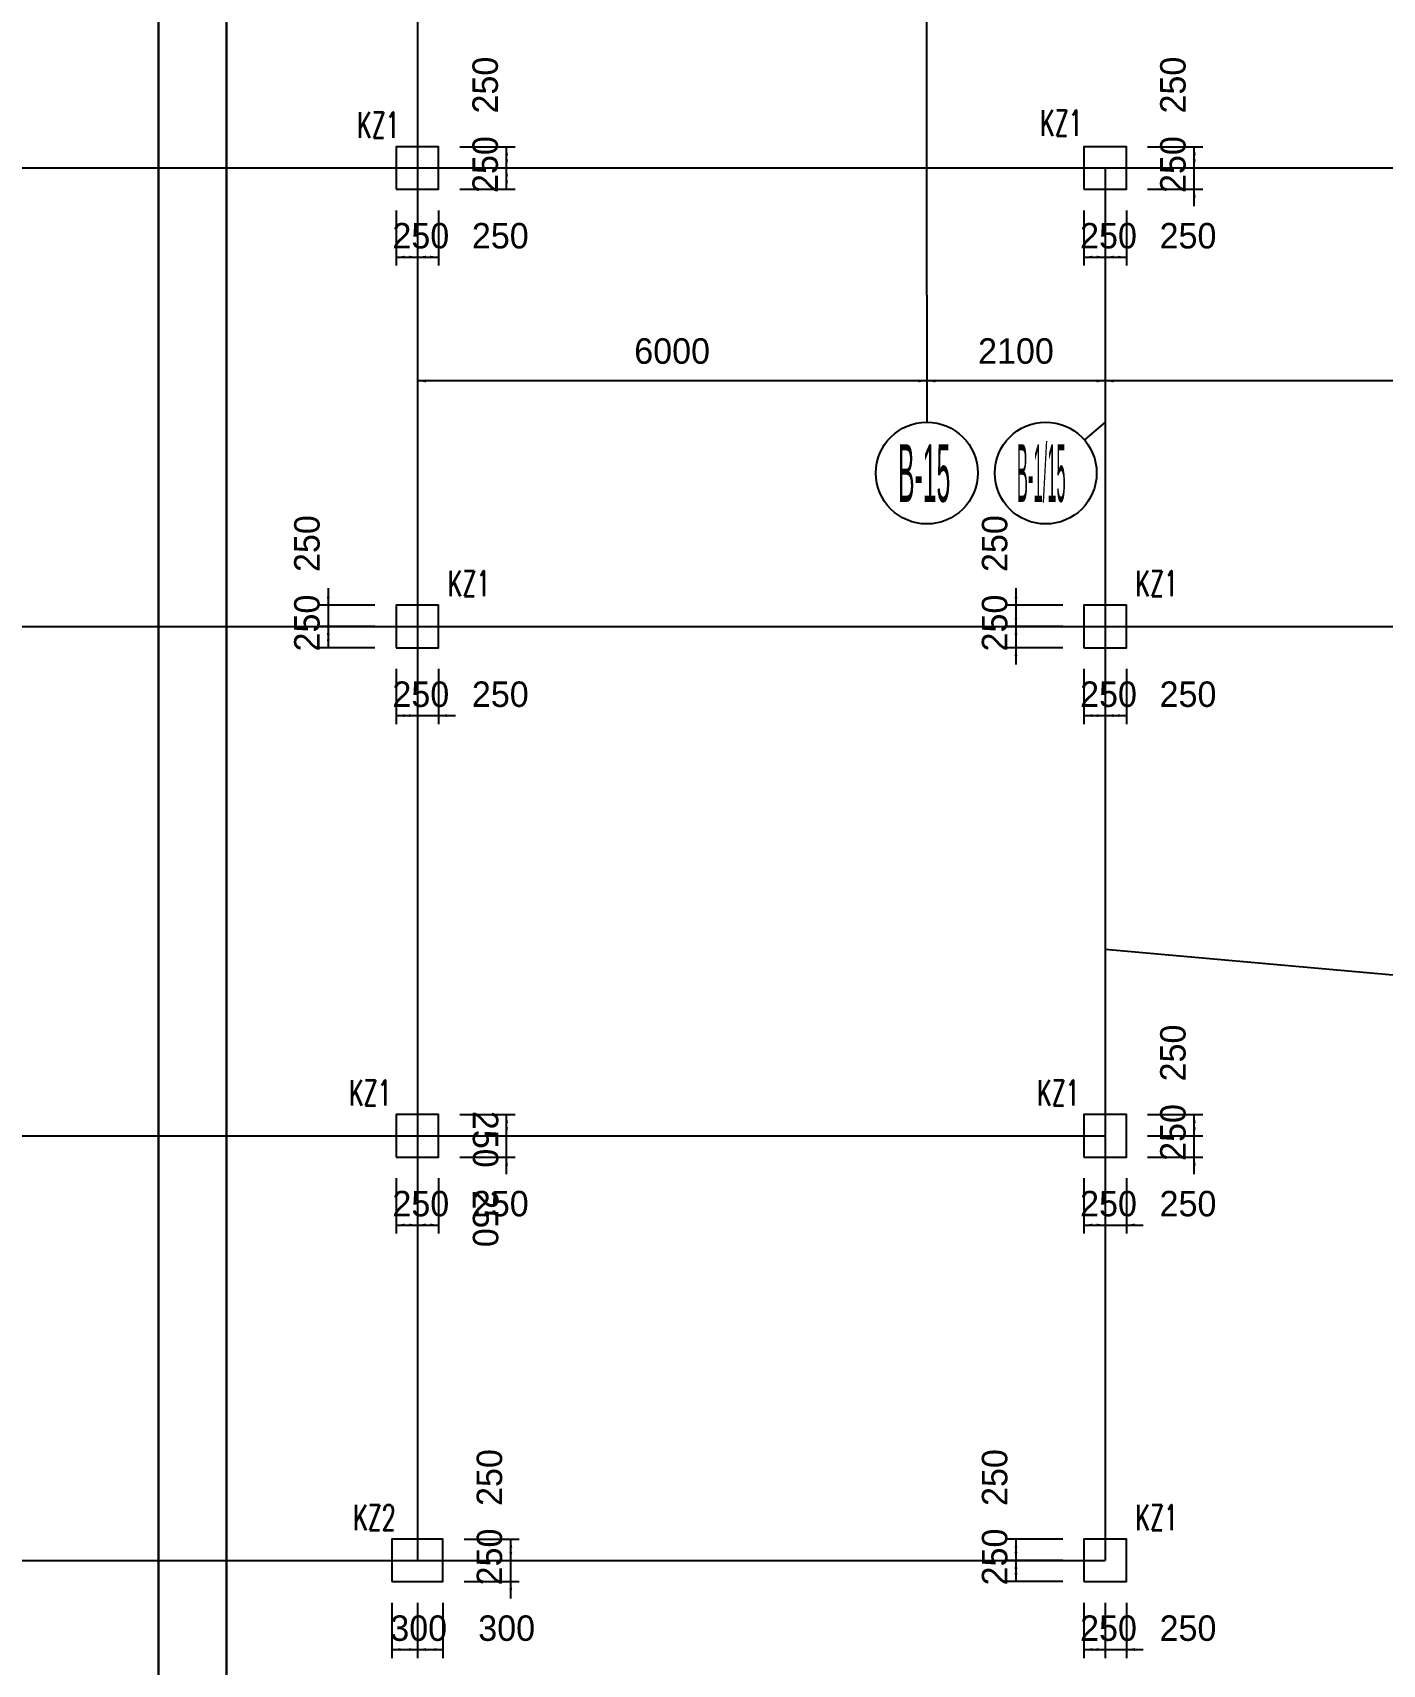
# Model space of a CAD drawing. Extents: x 387171 to 699106, y 11966 to 245688.
# Drawn here: x 574726 to 590623, y 98863 to 118082 of the extents above; entities that cross this region are included whole.
import ezdxf

# ---------------------------------------------------------------- set-up
doc = ezdxf.new("R2010")
doc.units = 0
doc.header["$LTSCALE"] = 100
doc.header["$MEASUREMENT"] = 0
for name, color, linetype in [('COLU', 7, 'Continuous'), ('DIM', 3, 'Continuous'), ('DOTE', 253, 'Continuous'), ('L-AXIS', 3, 'Continuous'), ('NUM', 7, 'Continuous')]:
    doc.layers.add(name, color=color, linetype=linetype)
doc.styles.get("Standard").update_dxf_attribs({"font": 'standard'})
doc.styles.add('tk', font='tk')
doc.dimstyles.get("Standard").update_dxf_attribs({"dimtxt": 300, "dimasz": 100, "dimexe": 100, "dimexo": 250, "dimgap": 100, "dimtad": 0, "dimtoh": 1, "dimdec": 0, "dimdsep": 46, "dimcen": 0.09, "dimclrt": 7, "dimadec": 0, "dimazin": 0, "dimtfac": 1, "dimtdec": 4, "dimtofl": 0, "dimtmove": 0, "dimatfit": 3, "dimfxl": 1, "dimtolj": 1, "dimtzin": 0, "dimarcsym": 0})

# ---------------------------------------------------------------- blocks, each defined once
blk = doc.blocks.new('*D2078')
at = {"layer": 'L-AXIS', "color": 0, "linetype": 'ByBlock', "lineweight": -2}
for p, q in [((585258, 114738), (585258, 113880)), ((587358, 114738), (587358, 113880)), ((587358, 113980), (585258, 113980))]:
    blk.add_line(p, q, dxfattribs=at)
for points in [[(585258, 113980), (585358, 113997), (585358, 113963)], [(587358, 113980), (587258, 113963), (587258, 113997)]]:
    blk.add_solid(points, dxfattribs=at)
at = {"layer": 'L-AXIS', "color": 7, "linetype": 'Continuous', "lineweight": -2, "insert": (586308, 114330), "char_height": 300, "width": 775, "attachment_point": 5, "style": 'tk'}
blk.add_mtext('2100', dxfattribs=at)
blk = doc.blocks.new('*D3041')
at = {"layer": 'L-AXIS', "color": 0, "linetype": 'ByBlock', "lineweight": -2}
for p, q in [((579258, 114738), (579258, 113880)), ((585258, 114738), (585258, 113880)), ((585258, 113980), (579258, 113980))]:
    blk.add_line(p, q, dxfattribs=at)
for points in [[(579258, 113980), (579358, 113997), (579358, 113963)], [(585258, 113980), (585158, 113963), (585158, 113997)]]:
    blk.add_solid(points, dxfattribs=at)
at = {"layer": 'L-AXIS', "color": 7, "linetype": 'Continuous', "lineweight": -2, "insert": (582258, 114330), "char_height": 300, "width": 770, "attachment_point": 5, "style": 'tk'}
blk.add_mtext('6000', dxfattribs=at)
blk = doc.blocks.new('_AXISO')
blk.add_circle((0, 0), 0.5)
blk = doc.blocks.new('*D2622')
at = {"layer": 'L-AXIS', "color": 0, "linetype": 'ByBlock', "lineweight": -2}
for p, q in [((587358, 114738), (587358, 113880)), ((596358, 114738), (596358, 113880)), ((596358, 113980), (587358, 113980))]:
    blk.add_line(p, q, dxfattribs=at)
for points in [[(587358, 113980), (587458, 113997), (587458, 113963)], [(596358, 113980), (596258, 113963), (596258, 113997)]]:
    blk.add_solid(points, dxfattribs=at)
at = {"layer": 'L-AXIS', "color": 7, "linetype": 'Continuous', "lineweight": -2, "insert": (591858, 114330), "char_height": 300, "width": 770, "attachment_point": 5, "style": 'tk'}
blk.add_mtext('9000', dxfattribs=at)
blk = doc.blocks.new('*D410')
at = {"layer": 'DIM', "color": 0, "linetype": 'ByBlock', "lineweight": -2}
for p, q in [((579008, 115988), (579008, 115338)), ((579258, 115988), (579258, 115338)), ((579008, 115438), (579258, 115438))]:
    blk.add_line(p, q, dxfattribs=at)
for points in [[(579008, 115438), (579108, 115455), (579108, 115421)], [(579258, 115438), (579158, 115421), (579158, 115455)]]:
    blk.add_solid(points, dxfattribs=at)
at = {"layer": 'DIM', "color": 7, "linetype": 'Continuous', "lineweight": -2, "insert": (579298, 115688), "char_height": 300, "width": 566.67, "attachment_point": 5, "style": 'tk'}
blk.add_mtext('250', dxfattribs=at)
blk = doc.blocks.new('*D1205')
at = {"layer": 'DIM', "color": 0, "linetype": 'ByBlock', "lineweight": -2}
for p, q in [((579258, 115988), (579258, 115338)), ((579508, 115988), (579508, 115338)), ((579258, 115438), (579508, 115438))]:
    blk.add_line(p, q, dxfattribs=at)
for points in [[(579258, 115438), (579358, 115455), (579358, 115421)], [(579508, 115438), (579408, 115421), (579408, 115455)]]:
    blk.add_solid(points, dxfattribs=at)
at = {"layer": 'DIM', "color": 7, "linetype": 'Continuous', "lineweight": -2, "insert": (580234, 115688), "char_height": 300, "width": 566.67, "attachment_point": 5, "style": 'tk'}
blk.add_mtext('250', dxfattribs=at)
blk = doc.blocks.new('*D936')
at = {"layer": 'DIM', "color": 0, "linetype": 'ByBlock', "lineweight": -2}
for p, q in [((579758, 116488), (580408, 116488)), ((580308, 116238), (580308, 116488)), ((579758, 116238), (580408, 116238))]:
    blk.add_line(p, q, dxfattribs=at)
for points in [[(580308, 116488), (580325, 116388), (580291, 116388)], [(580308, 116238), (580291, 116338), (580325, 116338)]]:
    blk.add_solid(points, dxfattribs=at)
at = {"layer": 'DIM', "color": 7, "linetype": 'Continuous', "lineweight": -2, "insert": (580058, 116528), "char_height": 300, "width": 566.67, "attachment_point": 5, "rotation": 90, "style": 'tk'}
blk.add_mtext('250', dxfattribs=at)
blk = doc.blocks.new('*D882')
at = {"layer": 'DIM', "color": 0, "linetype": 'ByBlock', "lineweight": -2}
for p, q in [((579758, 116738), (580408, 116738)), ((580308, 116488), (580308, 116738)), ((579758, 116488), (580408, 116488))]:
    blk.add_line(p, q, dxfattribs=at)
for points in [[(580308, 116738), (580325, 116638), (580291, 116638)], [(580308, 116488), (580291, 116588), (580325, 116588)]]:
    blk.add_solid(points, dxfattribs=at)
at = {"layer": 'DIM', "color": 7, "linetype": 'Continuous', "lineweight": -2, "insert": (580058, 117464), "char_height": 300, "width": 566.67, "attachment_point": 5, "rotation": 90, "style": 'tk'}
blk.add_mtext('250', dxfattribs=at)
blk = doc.blocks.new('*D1724')
at = {"layer": 'DIM', "color": 0, "linetype": 'ByBlock', "lineweight": -2}
for p, q in [((587108, 115988), (587108, 115338)), ((587358, 115988), (587358, 115338)), ((587108, 115438), (587358, 115438))]:
    blk.add_line(p, q, dxfattribs=at)
for points in [[(587108, 115438), (587208, 115455), (587208, 115421)], [(587358, 115438), (587258, 115421), (587258, 115455)]]:
    blk.add_solid(points, dxfattribs=at)
at = {"layer": 'DIM', "color": 7, "linetype": 'Continuous', "lineweight": -2, "insert": (587398, 115688), "char_height": 300, "width": 566.67, "attachment_point": 5, "style": 'tk'}
blk.add_mtext('250', dxfattribs=at)
blk = doc.blocks.new('*D1448')
at = {"layer": 'DIM', "color": 0, "linetype": 'ByBlock', "lineweight": -2}
for p, q in [((587358, 115988), (587358, 115338)), ((587608, 115988), (587608, 115338)), ((587358, 115438), (587608, 115438))]:
    blk.add_line(p, q, dxfattribs=at)
for points in [[(587358, 115438), (587458, 115455), (587458, 115421)], [(587608, 115438), (587508, 115421), (587508, 115455)]]:
    blk.add_solid(points, dxfattribs=at)
at = {"layer": 'DIM', "color": 7, "linetype": 'Continuous', "lineweight": -2, "insert": (588334, 115688), "char_height": 300, "width": 566.67, "attachment_point": 5, "style": 'tk'}
blk.add_mtext('250', dxfattribs=at)
blk = doc.blocks.new('*D2495')
at = {"layer": 'DIM', "color": 0, "linetype": 'ByBlock', "lineweight": -2}
for p, q in [((588408, 116038), (588408, 116688)), ((587858, 116488), (588508, 116488)), ((587858, 116238), (588508, 116238))]:
    blk.add_line(p, q, dxfattribs=at)
for points in [[(588408, 116488), (588391, 116588), (588425, 116588)], [(588408, 116238), (588425, 116138), (588391, 116138)]]:
    blk.add_solid(points, dxfattribs=at)
at = {"layer": 'DIM', "color": 7, "linetype": 'Continuous', "lineweight": -2, "insert": (588158, 116528), "char_height": 300, "width": 566.67, "attachment_point": 5, "rotation": 90, "style": 'tk'}
blk.add_mtext('250', dxfattribs=at)
blk = doc.blocks.new('*D2149')
at = {"layer": 'DIM', "color": 0, "linetype": 'ByBlock', "lineweight": -2}
for p, q in [((587858, 116738), (588508, 116738)), ((588408, 116488), (588408, 116738)), ((587858, 116488), (588508, 116488))]:
    blk.add_line(p, q, dxfattribs=at)
for points in [[(588408, 116738), (588425, 116638), (588391, 116638)], [(588408, 116488), (588391, 116588), (588425, 116588)]]:
    blk.add_solid(points, dxfattribs=at)
at = {"layer": 'DIM', "color": 7, "linetype": 'Continuous', "lineweight": -2, "insert": (588158, 117464), "char_height": 300, "width": 566.67, "attachment_point": 5, "rotation": 90, "style": 'tk'}
blk.add_mtext('250', dxfattribs=at)
blk = doc.blocks.new('*D2240')
at = {"layer": 'DIM', "color": 0, "linetype": 'ByBlock', "lineweight": -2}
for p, q in [((578208, 111538), (578208, 110888)), ((578758, 111338), (578108, 111338)), ((578758, 111088), (578108, 111088))]:
    blk.add_line(p, q, dxfattribs=at)
for points in [[(578208, 111338), (578191, 111438), (578225, 111438)], [(578208, 111088), (578225, 110988), (578191, 110988)]]:
    blk.add_solid(points, dxfattribs=at)
at = {"layer": 'DIM', "color": 7, "linetype": 'Continuous', "lineweight": -2, "insert": (577958, 112064), "char_height": 300, "width": 566.67, "attachment_point": 5, "rotation": 90, "style": 'tk'}
blk.add_mtext('250', dxfattribs=at)
blk = doc.blocks.new('*D1836')
at = {"layer": 'DIM', "color": 0, "linetype": 'ByBlock', "lineweight": -2}
for p, q in [((578758, 111088), (578108, 111088)), ((578208, 111088), (578208, 110838)), ((578758, 110838), (578108, 110838))]:
    blk.add_line(p, q, dxfattribs=at)
for points in [[(578208, 111088), (578225, 110988), (578191, 110988)], [(578208, 110838), (578191, 110938), (578225, 110938)]]:
    blk.add_solid(points, dxfattribs=at)
at = {"layer": 'DIM', "color": 7, "linetype": 'Continuous', "lineweight": -2, "insert": (577958, 111128), "char_height": 300, "width": 566.67, "attachment_point": 5, "rotation": 90, "style": 'tk'}
blk.add_mtext('250', dxfattribs=at)
blk = doc.blocks.new('*D1801')
at = {"layer": 'DIM', "color": 0, "linetype": 'ByBlock', "lineweight": -2}
for p, q in [((579008, 110588), (579008, 109938)), ((579258, 110588), (579258, 109938)), ((579008, 110038), (579258, 110038))]:
    blk.add_line(p, q, dxfattribs=at)
for points in [[(579008, 110038), (579108, 110055), (579108, 110021)], [(579258, 110038), (579158, 110021), (579158, 110055)]]:
    blk.add_solid(points, dxfattribs=at)
at = {"layer": 'DIM', "color": 7, "linetype": 'Continuous', "lineweight": -2, "insert": (579298, 110288), "char_height": 300, "width": 566.67, "attachment_point": 5, "style": 'tk'}
blk.add_mtext('250', dxfattribs=at)
blk = doc.blocks.new('*D2721')
at = {"layer": 'DIM', "color": 0, "linetype": 'ByBlock', "lineweight": -2}
for p, q in [((579258, 110588), (579258, 109938)), ((579508, 110588), (579508, 109938)), ((579058, 110038), (579708, 110038))]:
    blk.add_line(p, q, dxfattribs=at)
for points in [[(579258, 110038), (579158, 110021), (579158, 110055)], [(579508, 110038), (579608, 110055), (579608, 110021)]]:
    blk.add_solid(points, dxfattribs=at)
at = {"layer": 'DIM', "color": 7, "linetype": 'Continuous', "lineweight": -2, "insert": (580234, 110288), "char_height": 300, "width": 566.67, "attachment_point": 5, "style": 'tk'}
blk.add_mtext('250', dxfattribs=at)
blk = doc.blocks.new('*D2274')
at = {"layer": 'DIM', "color": 0, "linetype": 'ByBlock', "lineweight": -2}
for p, q in [((586308, 111538), (586308, 110888)), ((586858, 111338), (586208, 111338)), ((586858, 111088), (586208, 111088))]:
    blk.add_line(p, q, dxfattribs=at)
for points in [[(586308, 111338), (586291, 111438), (586325, 111438)], [(586308, 111088), (586325, 110988), (586291, 110988)]]:
    blk.add_solid(points, dxfattribs=at)
at = {"layer": 'DIM', "color": 7, "linetype": 'Continuous', "lineweight": -2, "insert": (586058, 112064), "char_height": 300, "width": 566.67, "attachment_point": 5, "rotation": 90, "style": 'tk'}
blk.add_mtext('250', dxfattribs=at)
blk = doc.blocks.new('*D3218')
at = {"layer": 'DIM', "color": 0, "linetype": 'ByBlock', "lineweight": -2}
for p, q in [((586308, 111288), (586308, 110638)), ((586858, 111088), (586208, 111088)), ((586858, 110838), (586208, 110838))]:
    blk.add_line(p, q, dxfattribs=at)
for points in [[(586308, 111088), (586291, 111188), (586325, 111188)], [(586308, 110838), (586325, 110738), (586291, 110738)]]:
    blk.add_solid(points, dxfattribs=at)
at = {"layer": 'DIM', "color": 7, "linetype": 'Continuous', "lineweight": -2, "insert": (586058, 111128), "char_height": 300, "width": 566.67, "attachment_point": 5, "rotation": 90, "style": 'tk'}
blk.add_mtext('250', dxfattribs=at)
blk = doc.blocks.new('*D3173')
at = {"layer": 'DIM', "color": 0, "linetype": 'ByBlock', "lineweight": -2}
for p, q in [((587108, 110588), (587108, 109938)), ((587358, 110588), (587358, 109938)), ((587108, 110038), (587358, 110038))]:
    blk.add_line(p, q, dxfattribs=at)
for points in [[(587108, 110038), (587208, 110055), (587208, 110021)], [(587358, 110038), (587258, 110021), (587258, 110055)]]:
    blk.add_solid(points, dxfattribs=at)
at = {"layer": 'DIM', "color": 7, "linetype": 'Continuous', "lineweight": -2, "insert": (587398, 110288), "char_height": 300, "width": 566.67, "attachment_point": 5, "style": 'tk'}
blk.add_mtext('250', dxfattribs=at)
blk = doc.blocks.new('*D3911')
at = {"layer": 'DIM', "color": 0, "linetype": 'ByBlock', "lineweight": -2}
for p, q in [((587358, 110588), (587358, 109938)), ((587608, 110588), (587608, 109938)), ((587358, 110038), (587608, 110038))]:
    blk.add_line(p, q, dxfattribs=at)
for points in [[(587358, 110038), (587458, 110055), (587458, 110021)], [(587608, 110038), (587508, 110021), (587508, 110055)]]:
    blk.add_solid(points, dxfattribs=at)
at = {"layer": 'DIM', "color": 7, "linetype": 'Continuous', "lineweight": -2, "insert": (588334, 110288), "char_height": 300, "width": 566.67, "attachment_point": 5, "style": 'tk'}
blk.add_mtext('250', dxfattribs=at)
blk = doc.blocks.new('*D1365')
at = {"layer": 'DIM', "color": 0, "linetype": 'ByBlock', "lineweight": -2}
for p, q in [((579008, 104588), (579008, 103938)), ((579258, 104588), (579258, 103938)), ((579008, 104038), (579258, 104038))]:
    blk.add_line(p, q, dxfattribs=at)
for points in [[(579008, 104038), (579108, 104055), (579108, 104021)], [(579258, 104038), (579158, 104021), (579158, 104055)]]:
    blk.add_solid(points, dxfattribs=at)
at = {"layer": 'DIM', "color": 7, "linetype": 'Continuous', "lineweight": -2, "insert": (579298, 104288), "char_height": 300, "width": 566.67, "attachment_point": 5, "style": 'tk'}
blk.add_mtext('250', dxfattribs=at)
blk = doc.blocks.new('*D2391')
at = {"layer": 'DIM', "color": 0, "linetype": 'ByBlock', "lineweight": -2}
for p, q in [((579258, 104588), (579258, 103938)), ((579508, 104588), (579508, 103938)), ((579258, 104038), (579508, 104038))]:
    blk.add_line(p, q, dxfattribs=at)
for points in [[(579258, 104038), (579358, 104055), (579358, 104021)], [(579508, 104038), (579408, 104021), (579408, 104055)]]:
    blk.add_solid(points, dxfattribs=at)
at = {"layer": 'DIM', "color": 7, "linetype": 'Continuous', "lineweight": -2, "insert": (580234, 104288), "char_height": 300, "width": 566.67, "attachment_point": 5, "style": 'tk'}
blk.add_mtext('250', dxfattribs=at)
blk = doc.blocks.new('*D2127')
at = {"layer": 'DIM', "color": 0, "linetype": 'ByBlock', "lineweight": -2}
for p, q in [((580308, 104638), (580308, 105288)), ((579758, 105088), (580408, 105088)), ((579758, 104838), (580408, 104838))]:
    blk.add_line(p, q, dxfattribs=at)
for points in [[(580308, 105088), (580291, 105188), (580325, 105188)], [(580308, 104838), (580325, 104738), (580291, 104738)]]:
    blk.add_solid(points, dxfattribs=at)
at = {"layer": 'DIM', "color": 7, "linetype": 'Continuous', "lineweight": -2, "insert": (580058, 104112), "char_height": 300, "width": 566.67, "attachment_point": 5, "rotation": 270, "style": 'tk'}
blk.add_mtext('250', dxfattribs=at)
blk = doc.blocks.new('*D2916')
at = {"layer": 'DIM', "color": 0, "linetype": 'ByBlock', "lineweight": -2}
for p, q in [((579758, 105338), (580408, 105338)), ((580308, 105088), (580308, 105338)), ((579758, 105088), (580408, 105088))]:
    blk.add_line(p, q, dxfattribs=at)
for points in [[(580308, 105338), (580325, 105238), (580291, 105238)], [(580308, 105088), (580291, 105188), (580325, 105188)]]:
    blk.add_solid(points, dxfattribs=at)
at = {"layer": 'DIM', "color": 7, "linetype": 'Continuous', "lineweight": -2, "insert": (580058, 105048), "char_height": 300, "width": 566.67, "attachment_point": 5, "rotation": 270, "style": 'tk'}
blk.add_mtext('250', dxfattribs=at)
blk = doc.blocks.new('*D2869')
at = {"layer": 'DIM', "color": 0, "linetype": 'ByBlock', "lineweight": -2}
for p, q in [((578958, 99588), (578958, 98938)), ((579258, 99588), (579258, 98938)), ((578958, 99038), (579258, 99038))]:
    blk.add_line(p, q, dxfattribs=at)
for points in [[(578958, 99038), (579058, 99055), (579058, 99021)], [(579258, 99038), (579158, 99021), (579158, 99055)]]:
    blk.add_solid(points, dxfattribs=at)
at = {"layer": 'DIM', "color": 7, "linetype": 'Continuous', "lineweight": -2, "insert": (579273, 99288), "char_height": 300, "width": 566.67, "attachment_point": 5, "style": 'tk'}
blk.add_mtext('300', dxfattribs=at)
blk = doc.blocks.new('*D2593')
at = {"layer": 'DIM', "color": 0, "linetype": 'ByBlock', "lineweight": -2}
for p, q in [((579258, 99588), (579258, 98938)), ((579558, 99588), (579558, 98938)), ((579258, 99038), (579558, 99038))]:
    blk.add_line(p, q, dxfattribs=at)
for points in [[(579258, 99038), (579358, 99055), (579358, 99021)], [(579558, 99038), (579458, 99021), (579458, 99055)]]:
    blk.add_solid(points, dxfattribs=at)
at = {"layer": 'DIM', "color": 7, "linetype": 'Continuous', "lineweight": -2, "insert": (580309, 99288), "char_height": 300, "width": 566.67, "attachment_point": 5, "style": 'tk'}
blk.add_mtext('300', dxfattribs=at)
blk = doc.blocks.new('*D3370')
at = {"layer": 'DIM', "color": 0, "linetype": 'ByBlock', "lineweight": -2}
for p, q in [((580358, 99638), (580358, 100288)), ((579808, 100088), (580458, 100088)), ((579808, 99838), (580458, 99838))]:
    blk.add_line(p, q, dxfattribs=at)
for points in [[(580358, 100088), (580341, 100188), (580375, 100188)], [(580358, 99838), (580375, 99738), (580341, 99738)]]:
    blk.add_solid(points, dxfattribs=at)
at = {"layer": 'DIM', "color": 7, "linetype": 'Continuous', "lineweight": -2, "insert": (580108, 100128), "char_height": 300, "width": 566.67, "attachment_point": 5, "rotation": 90, "style": 'tk'}
blk.add_mtext('250', dxfattribs=at)
blk = doc.blocks.new('*D3107')
at = {"layer": 'DIM', "color": 0, "linetype": 'ByBlock', "lineweight": -2}
for p, q in [((579808, 100338), (580458, 100338)), ((580358, 100088), (580358, 100338)), ((579808, 100088), (580458, 100088))]:
    blk.add_line(p, q, dxfattribs=at)
for points in [[(580358, 100338), (580375, 100238), (580341, 100238)], [(580358, 100088), (580341, 100188), (580375, 100188)]]:
    blk.add_solid(points, dxfattribs=at)
at = {"layer": 'DIM', "color": 7, "linetype": 'Continuous', "lineweight": -2, "insert": (580108, 101064), "char_height": 300, "width": 566.67, "attachment_point": 5, "rotation": 90, "style": 'tk'}
blk.add_mtext('250', dxfattribs=at)
blk = doc.blocks.new('*D4210')
at = {"layer": 'DIM', "color": 0, "linetype": 'ByBlock', "lineweight": -2}
for p, q in [((587108, 104588), (587108, 103938)), ((587358, 104588), (587358, 103938)), ((587108, 104038), (587358, 104038))]:
    blk.add_line(p, q, dxfattribs=at)
for points in [[(587108, 104038), (587208, 104055), (587208, 104021)], [(587358, 104038), (587258, 104021), (587258, 104055)]]:
    blk.add_solid(points, dxfattribs=at)
at = {"layer": 'DIM', "color": 7, "linetype": 'Continuous', "lineweight": -2, "insert": (587398, 104288), "char_height": 300, "width": 566.67, "attachment_point": 5, "style": 'tk'}
blk.add_mtext('250', dxfattribs=at)
blk = doc.blocks.new('*D3812')
at = {"layer": 'DIM', "color": 0, "linetype": 'ByBlock', "lineweight": -2}
for p, q in [((587358, 104588), (587358, 103938)), ((587608, 104588), (587608, 103938)), ((587158, 104038), (587808, 104038))]:
    blk.add_line(p, q, dxfattribs=at)
for points in [[(587358, 104038), (587258, 104021), (587258, 104055)], [(587608, 104038), (587708, 104055), (587708, 104021)]]:
    blk.add_solid(points, dxfattribs=at)
at = {"layer": 'DIM', "color": 7, "linetype": 'Continuous', "lineweight": -2, "insert": (588334, 104288), "char_height": 300, "width": 566.67, "attachment_point": 5, "style": 'tk'}
blk.add_mtext('250', dxfattribs=at)
blk = doc.blocks.new('*D4732')
at = {"layer": 'DIM', "color": 0, "linetype": 'ByBlock', "lineweight": -2}
for p, q in [((588408, 104638), (588408, 105288)), ((587858, 105088), (588508, 105088)), ((587858, 104838), (588508, 104838))]:
    blk.add_line(p, q, dxfattribs=at)
for points in [[(588408, 105088), (588391, 105188), (588425, 105188)], [(588408, 104838), (588425, 104738), (588391, 104738)]]:
    blk.add_solid(points, dxfattribs=at)
at = {"layer": 'DIM', "color": 7, "linetype": 'Continuous', "lineweight": -2, "insert": (588158, 105128), "char_height": 300, "width": 566.67, "attachment_point": 5, "rotation": 90, "style": 'tk'}
blk.add_mtext('250', dxfattribs=at)
blk = doc.blocks.new('*D4604')
at = {"layer": 'DIM', "color": 0, "linetype": 'ByBlock', "lineweight": -2}
for p, q in [((587858, 105338), (588508, 105338)), ((588408, 105088), (588408, 105338)), ((587858, 105088), (588508, 105088))]:
    blk.add_line(p, q, dxfattribs=at)
for points in [[(588408, 105338), (588425, 105238), (588391, 105238)], [(588408, 105088), (588391, 105188), (588425, 105188)]]:
    blk.add_solid(points, dxfattribs=at)
at = {"layer": 'DIM', "color": 7, "linetype": 'Continuous', "lineweight": -2, "insert": (588158, 106064), "char_height": 300, "width": 566.67, "attachment_point": 5, "rotation": 90, "style": 'tk'}
blk.add_mtext('250', dxfattribs=at)
blk = doc.blocks.new('*D4251')
at = {"layer": 'DIM', "color": 0, "linetype": 'ByBlock', "lineweight": -2}
for p, q in [((586858, 100338), (586208, 100338)), ((586308, 100338), (586308, 100088)), ((586858, 100088), (586208, 100088))]:
    blk.add_line(p, q, dxfattribs=at)
for points in [[(586308, 100338), (586325, 100238), (586291, 100238)], [(586308, 100088), (586291, 100188), (586325, 100188)]]:
    blk.add_solid(points, dxfattribs=at)
at = {"layer": 'DIM', "color": 7, "linetype": 'Continuous', "lineweight": -2, "insert": (586058, 101064), "char_height": 300, "width": 566.67, "attachment_point": 5, "rotation": 90, "style": 'tk'}
blk.add_mtext('250', dxfattribs=at)
blk = doc.blocks.new('*D423')
at = {"layer": 'DIM', "color": 0, "linetype": 'ByBlock', "lineweight": -2}
for p, q in [((586858, 100088), (586208, 100088)), ((586308, 100088), (586308, 99838)), ((586858, 99838), (586208, 99838))]:
    blk.add_line(p, q, dxfattribs=at)
for points in [[(586308, 100088), (586325, 99988), (586291, 99988)], [(586308, 99838), (586291, 99938), (586325, 99938)]]:
    blk.add_solid(points, dxfattribs=at)
at = {"layer": 'DIM', "color": 7, "linetype": 'Continuous', "lineweight": -2, "insert": (586058, 100128), "char_height": 300, "width": 566.67, "attachment_point": 5, "rotation": 90, "style": 'tk'}
blk.add_mtext('250', dxfattribs=at)
blk = doc.blocks.new('*D298')
at = {"layer": 'DIM', "color": 0, "linetype": 'ByBlock', "lineweight": -2}
for p, q in [((587108, 99588), (587108, 98938)), ((587358, 99588), (587358, 98938)), ((587108, 99038), (587358, 99038))]:
    blk.add_line(p, q, dxfattribs=at)
for points in [[(587108, 99038), (587208, 99055), (587208, 99021)], [(587358, 99038), (587258, 99021), (587258, 99055)]]:
    blk.add_solid(points, dxfattribs=at)
at = {"layer": 'DIM', "color": 7, "linetype": 'Continuous', "lineweight": -2, "insert": (587398, 99288), "char_height": 300, "width": 566.67, "attachment_point": 5, "style": 'tk'}
blk.add_mtext('250', dxfattribs=at)
blk = doc.blocks.new('*D1256')
at = {"layer": 'DIM', "color": 0, "linetype": 'ByBlock', "lineweight": -2}
for p, q in [((587358, 99588), (587358, 98938)), ((587608, 99588), (587608, 98938)), ((587158, 99038), (587808, 99038))]:
    blk.add_line(p, q, dxfattribs=at)
for points in [[(587358, 99038), (587258, 99021), (587258, 99055)], [(587608, 99038), (587708, 99055), (587708, 99021)]]:
    blk.add_solid(points, dxfattribs=at)
at = {"layer": 'DIM', "color": 7, "linetype": 'Continuous', "lineweight": -2, "insert": (588334, 99288), "char_height": 300, "width": 566.67, "attachment_point": 5, "style": 'tk'}
blk.add_mtext('250', dxfattribs=at)
blk = doc.blocks.new('后浇带现场')
at = {"color": 6, "lineweight": 30}
for points in [[(806265, 663346), (787754, 674230), (759207, 674230), (759207, 625070)], [(805860, 662656), (787536, 673430), (760007, 673430), (760007, 625070)]]:
    blk.add_lwpolyline(points, dxfattribs=at)

msp = doc.modelspace()

# ---------------------------------------------------------------- linework, layer by layer
at = {"layer": 'COLU'}
for points in [[(579008.1, 116237.9), (579508.1, 116237.9), (579508.1, 116737.9), (579008.1, 116737.9)], [(587108.1, 116237.9), (587608.1, 116237.9), (587608.1, 116737.9), (587108.1, 116737.9)], [(579008.1, 110837.9), (579508.1, 110837.9), (579508.1, 111337.9), (579008.1, 111337.9)], [(587108.1, 110837.9), (587608.1, 110837.9), (587608.1, 111337.9), (587108.1, 111337.9)], [(579008.1, 104837.9), (579508.1, 104837.9), (579508.1, 105337.9), (579008.1, 105337.9)], [(587108.1, 104837.9), (587608.1, 104837.9), (587608.1, 105337.9), (587108.1, 105337.9)], [(578958.1, 99837.9), (579558.1, 99837.9), (579558.1, 100337.9), (578958.1, 100337.9)], [(587108.1, 99837.9), (587608.1, 99837.9), (587608.1, 100337.9), (587108.1, 100337.9)]]:
    msp.add_lwpolyline(points, close=True, dxfattribs=at)
at = {"layer": 'DOTE'}
for p, q in [((579258.1, 213087.9), (579258.1, 100087.9)), ((585258.1, 114988.4), (585258.1, 119787.9)), ((518658.1, 116487.9), (596358.1, 116487.9)), ((587358.1, 116487.9), (587358.1, 100087.9)), ((524658.1, 111087.9), (596358.1, 111087.9)), ((666955.8, 100223.5), (587358.1, 107283.1)), ((524658.1, 105087.9), (587358.1, 105087.9)), ((524658.1, 100087.9), (587358.1, 100087.9))]:
    msp.add_line(p, q, dxfattribs=at)
at = {"layer": 'L-AXIS'}
for p, q in [((585258.1, 114988.4), (585258.1, 113494.8)), ((587358.1, 114988.4), (587358.1, 113494.8)), ((587358.1, 113494.8), (587113.6, 113285.3))]:
    msp.add_line(p, q, dxfattribs=at)

# ---------------------------------------------------------------- block references
at = {"color": 3, "lineweight": 30}
msp.add_blockref('后浇带现场', (-182998.7, -527042.1), dxfattribs=at)
at = {"layer": 'L-AXIS'}
ref = msp.add_blockref('_AXISO', (585258.1, 112894.8), dxfattribs=dict(at, xscale=1199.999999999997, yscale=1200, rotation=359.9996457873818))
ref.add_attrib('A', 'B-15', (584918.7, 112555.4), dxfattribs={"height": 678.82, "style": 'tk', "width": 0.320988})
ref = msp.add_blockref('_AXISO', (586658.1, 112894.8), dxfattribs=dict(at, xscale=1199.999999999997, yscale=1200, rotation=359.9996457873818))
ref.add_attrib('A', 'B-1/15', (586318.6, 112555.4), dxfattribs={"height": 678.82, "style": 'tk', "width": 0.214876})

# ---------------------------------------------------------------- texts
at = {"layer": 'NUM', "color": 200, "width": 0.7}
for s, p in [('KZ1', (578545.9, 116844)), ('KZ1', (586590.6, 116867.4)), ('KZ1', (579614.1, 111444)), ('KZ1', (587714.1, 111444)), ('KZ1', (578451.5, 105444)), ('KZ1', (586555.6, 105444)), ('KZ2', (578501.5, 100444)), ('KZ1', (587714.1, 100444))]:
    msp.add_text(s, height=300, dxfattribs=at).set_placement(p)

# ---------------------------------------------------------------- dimensions: what is measured, and where the dimension line sits
at = {"layer": 'DIM', "color": 200}
for p1, p2, picture, middle in [((579508.1, 116487.9), (579508.1, 116737.9), '*D882', (580058.1, 116956)), ((587608.1, 116487.9), (587608.1, 116737.9), '*D2149', (588158.1, 116956)), ((579508.1, 116237.9), (579508.1, 116487.9), '*D936', (580058.1, 116019.9)), ((587608.1, 116237.9), (587608.1, 116487.9), '*D2495', (588158.1, 116019.9)), ((579008.1, 116237.9), (579258.1, 116237.9), '*D410', (578790, 115687.9)), ((579258.1, 116237.9), (579508.1, 116237.9), '*D1205', (579726.1, 115687.9)), ((587108.1, 116237.9), (587358.1, 116237.9), '*D1724', (586890, 115687.9)), ((587358.1, 116237.9), (587608.1, 116237.9), '*D1448', (587826.1, 115687.9)), ((579008.1, 111337.9), (579008.1, 111087.9), '*D2240', (577958.1, 111556)), ((587108.1, 111337.9), (587108.1, 111087.9), '*D2274', (586058.1, 111556)), ((579008.1, 111087.9), (579008.1, 110837.9), '*D1836', (577958.1, 110619.9)), ((587108.1, 111087.9), (587108.1, 110837.9), '*D3218', (586058.1, 110619.9)), ((579008.1, 110837.9), (579258.1, 110837.9), '*D1801', (578790, 110287.9)), ((579258.1, 110837.9), (579508.1, 110837.9), '*D2721', (579726.1, 110287.9)), ((587108.1, 110837.9), (587358.1, 110837.9), '*D3173', (586890, 110287.9)), ((587358.1, 110837.9), (587608.1, 110837.9), '*D3911', (587826.1, 110287.9)), ((587608.1, 105087.9), (587608.1, 105337.9), '*D4604', (588158.1, 105556)), ((579508.1, 105087.9), (579508.1, 105337.9), '*D2916', (580058.1, 105556)), ((587608.1, 104837.9), (587608.1, 105087.9), '*D4732', (588158.1, 104619.9)), ((579508.1, 104837.9), (579508.1, 105087.9), '*D2127', (580058.1, 104619.9)), ((579008.1, 104837.9), (579258.1, 104837.9), '*D1365', (578790, 104287.9)), ((579258.1, 104837.9), (579508.1, 104837.9), '*D2391', (579726.1, 104287.9)), ((587108.1, 104837.9), (587358.1, 104837.9), '*D4210', (586890, 104287.9)), ((587358.1, 104837.9), (587608.1, 104837.9), '*D3812', (587826.1, 104287.9)), ((579558.1, 100087.9), (579558.1, 100337.9), '*D3107', (580108.1, 100556)), ((587108.1, 100337.9), (587108.1, 100087.9), '*D4251', (586058.1, 100556)), ((579558.1, 99837.9), (579558.1, 100087.9), '*D3370', (580108.1, 99619.9)), ((587108.1, 100087.9), (587108.1, 99837.9), '*D423', (586058.1, 99619.9)), ((578958.1, 99837.9), (579258.1, 99837.9), '*D2869', (578740, 99287.9)), ((579258.1, 99837.9), (579558.1, 99837.9), '*D2593', (579776.1, 99287.9)), ((587108.1, 99837.9), (587358.1, 99837.9), '*D298', (586890, 99287.9)), ((587358.1, 99837.9), (587608.1, 99837.9), '*D1256', (587826.1, 99287.9))]:
    dim = msp.add_aligned_dim(p1=p1, p2=p2, distance=-800, dimstyle='Standard', dxfattribs=at)
    dim.commit()
    dim.dimension.update_dxf_attribs({"geometry": picture, "text_midpoint": middle})
at = {"layer": 'L-AXIS'}
for base, p1, p2, picture, middle in [((579258.1, 113980), (585258.1, 114988.4), (579258.1, 114988.4), '*D3041', (582258.1, 114330)), ((585258.1, 113980), (587358.1, 114988.4), (585258.1, 114988.4), '*D2078', (586308.1, 114330)), ((587358.1, 113980), (596358.1, 114988.4), (587358.1, 114988.4), '*D2622', (591858.1, 114330))]:
    dim = msp.add_linear_dim(base=base, p1=p1, p2=p2, dimstyle='Standard', dxfattribs=at)
    dim.commit()
    dim.dimension.update_dxf_attribs({"geometry": picture, "text_midpoint": middle})

doc.saveas('drawing.dxf')
